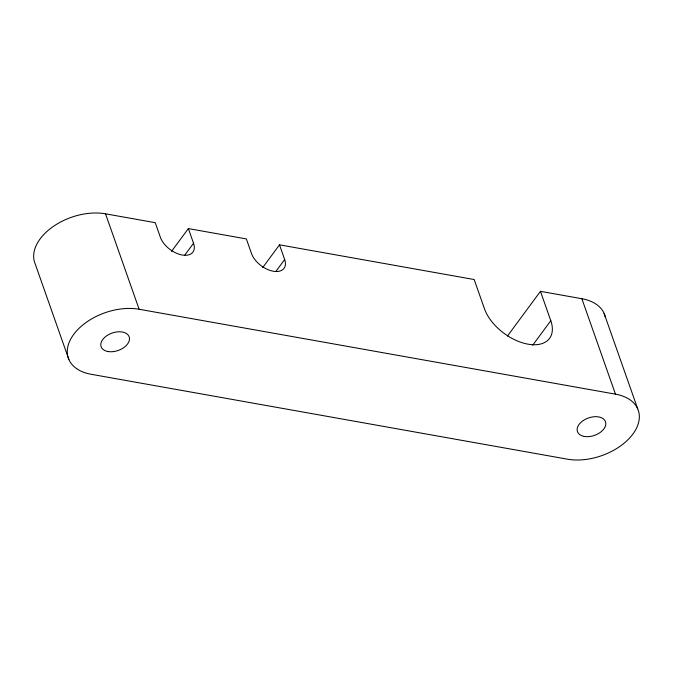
<?xml version="1.0" encoding="UTF-8"?>
<svg xmlns="http://www.w3.org/2000/svg" width="673" height="673" viewBox="0 0 673 673"><rect width="100%" height="100%" fill="white"/><g stroke="black" fill="none" stroke-linecap="round" stroke-linejoin="round"><path stroke-width="1.01" d="M171.531 251.382L188.364 228.584L246.352 238.923L251.525 253.603A19.837 11.491 36.4 0 0 273.263 271.236A19.837 11.491 36.4 0 0 284.662 259.509L279.488 244.829L474.171 279.531L484.518 308.89A39.665 22.991 36.4 0 0 527.994 344.164A39.665 22.991 36.4 0 0 550.792 320.71L540.453 291.342L581.867 298.728A49.583 30.731 -19.4 0 1 605.347 317.303M184.806 255.084L193.538 243.264L188.364 228.584M262.663 267.627L279.488 244.829M275.938 271.328L284.662 259.509M507.408 336.105L540.453 291.342M532.713 345.199L550.792 320.71M68.873 359.525L35.265 264.094A49.583 30.731 -19.4 0 1 52.435 227.062A49.583 30.731 -19.4 0 1 105.518 213.812L155.227 222.679L160.401 237.359A19.837 11.491 36.4 0 0 182.139 254.991A19.837 11.491 36.4 0 0 193.538 243.264M139.126 309.252L615.475 394.159A49.583 30.731 -19.4 0 1 632.898 434.051A49.583 30.731 -19.4 0 1 567.482 459.188L91.133 374.272A49.583 30.731 -19.4 0 1 73.71 334.38A49.583 30.731 -19.4 0 1 139.126 309.252L105.518 213.812M604.127 313.475L637.735 408.906M581.867 298.728L615.475 394.159M584.282 436.424A14.873 9.22 -19.4 0 0 605.843 423.712A14.873 9.22 -19.4 0 0 584.315 419.876A14.873 9.22 -19.4 0 0 584.282 436.424M107.932 351.516A14.873 9.22 -19.4 0 0 129.494 338.805A14.873 9.22 -19.4 0 0 107.966 334.969A14.873 9.22 -19.4 0 0 107.932 351.516"/></g></svg>
